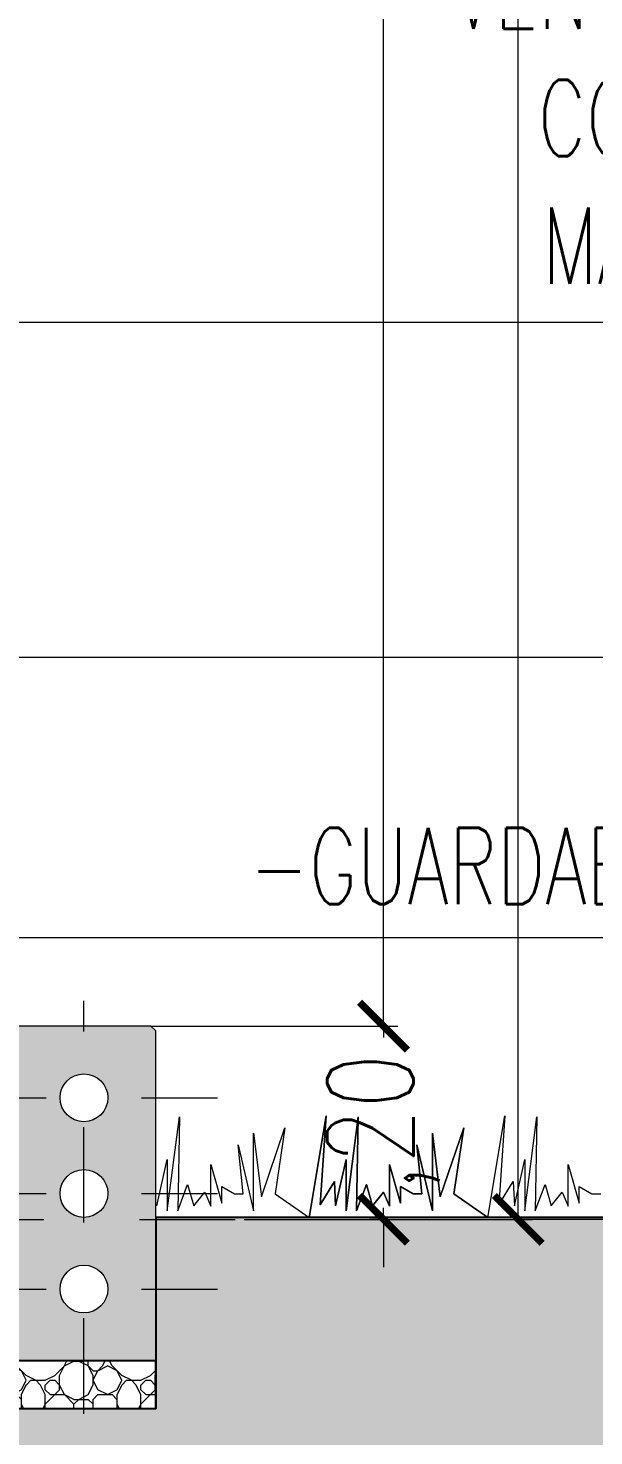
# Model space of a CAD drawing. Header units: millimetres. Extents: x 216 to 447, y 57 to 97.
# Drawn here: x 442.817 to 443.409, y 58.207 to 59.679 of the extents above; entities that cross this region are included whole.
import ezdxf

# ---------------------------------------------------------------- set-up
doc = ezdxf.new("R2010")
doc.units = ezdxf.units.MM
doc.header["$LTSCALE"] = 0.5
doc.set_wipeout_variables(frame=1)
doc.header["$PDMODE"] = 35
doc.linetypes.add('DASHDOT2', pattern=[12.7, 6.35, -3.175, 0, -3.175])
doc.linetypes.add('HIDDEN', pattern=[0.375, 0.25, -0.125])
for name, color, linetype, lineweight in [('A-COTAS', 7, 'Continuous', 9), ('A-EJES', 7, 'DASHDOT2', 9), ('A-PLAN-1', 2, 'Continuous', 35), ('A-PLAN-2', 5, 'Continuous', 18), ('A-PLAN-ACHU2', 146, 'Continuous', 0), ('A-PLAN-ACHU3', 250, 'Continuous', 0), ('A-PROY', 6, 'HIDDEN', 18), ('A-TEXT-FLEC', 4, 'Continuous', 9), ('A-TEXT-NOTA', 105, 'Continuous', 9), ('A-VEGETACION', 87, 'Continuous', 9), ('U-TEXT-FLE', 130, 'Continuous', 20)]:
    doc.layers.add(name, color=color, linetype=linetype, lineweight=lineweight)
doc.layers.add('BORRADOR', color=3, linetype='Continuous', plot=False)
doc.styles.add('Cotas', font='romans.shx', dxfattribs={"width": 0.75})
doc.styles.add('Detalles', font='romans.shx', dxfattribs={"width": 0.7})
doc.dimstyles.new("1-25'", dxfattribs={"dimtxt": 0.075, "dimasz": 0.05, "dimexe": 0.015, "dimexo": 0, "dimgap": 0.02, "dimtad": 0, "dimzin": 4, "dimtxsty": 'Cotas', "dimblk": 'ARCHTICK', "dimcen": 0.09, "dimclrd": 142, "dimclre": 2, "dimclrt": 2, "dimadec": 0, "dimazin": 0, "dimtfac": 1, "dimtmove": 0, "dimatfit": 3, "dimfxl": 0.1, "dimlwd": 13, "dimlwe": 9, "dimarcsym": 2})

# ---------------------------------------------------------------- blocks, each defined once
blk = doc.blocks.new('bordillo A-81')
at = {"layer": 'A-PLAN-2'}
blk.add_lwpolyline([(0, 0), (0.1499999999941792, 0), (0.1499999999941792, 0.3950000000145519), (0.1449999999895226, 0.4000000000192085), (0.005000000004656613, 0.4000000000046566), (0, 0.395)], close=True, dxfattribs=at)
blk.add_wipeout([(0, 2.7755575615628914e-17), (0.14999999999417923, 2.7755575615628914e-17), (0.14999999999417923, 0.39500000001455193), (0.14499999998952262, 0.40000000001920843), (0.005000000004656585, 0.4000000000046565), (0, 0.395)]).dxf.layer = 'A-PLAN-2'
at = {"layer": 'A-PLAN-ACHU2', "linetype": 'Continuous'}
h = blk.add_hatch(dxfattribs=at)
h.set_pattern_fill('STONES', color=256, scale=0.1, pattern_type=2)
h.set_pattern_definition([(0, (0.06999999999999999, 0), (0, 0.1), [0.005000000000000001, -0.015, 0.005000000000000001, -0.07500000000000001]), (0, (0.095, 0.01), (0, 0.1), [0.005000000000000001, -0.095]), (0, (0.04500000000000001, 0.02), (0, 0.1), [0.01, -0.09000000000000001]), (0, (0.02, 0.025), (0, 0.1), [0.015, -0.085]), (0, (0.06999999999999999, 0.03), (0, 0.1), [0.01, -0.01, 0.015, -0.065]), (0, (0.065, 0.04500000000000001), (0, 0.1), [0.015, -0.085]), (0, (0.04000000000000001, 0.05), (0, 0.1), [0.015, -0.035, 0.015, -0.035]), (0, (0.02, 0.065), (0, 0.1), [0.015, -0.005000000000000001, 0.005000000000000001, -0.07500000000000001]), (0, (0.085, 0.07500000000000001), (0, 0.1), [0.005000000000000001, -0.095]), (0, (0.065, 0.085), (0, 0.1), [0.01, -0.09000000000000001]), (90, (0, 0.09000000000000001), (-0.1, 6.123233995736766e-18), [0.01, -0.09000000000000001]), (90, (0.01, 0.02), (-0.1, 6.123233995736766e-18), [0.005000000000000001, -0.01, 0.015, -0.06999999999999999]), (90, (0.035, 0.03), (-0.1, 6.123233995736766e-18), [0.02, -0.005000000000000001, 0.005000000000000001, -0.06999999999999999]), (90, (0.05, 0.05500000000000001), (-0.1, 6.123233995736766e-18), [0.015, -0.085]), (90, (0.05500000000000001, 0.01), (-0.1, 6.123233995736766e-18), [0.01, -0.09000000000000001]), (90, (0.06, 0.09000000000000001), (-0.1, 6.123233995736766e-18), [0.01, -0.09000000000000001]), (90, (0.065, 0.03), (-0.1, 6.123233995736766e-18), [0.01, -0.05, 0.005000000000000001, -0.035]), (90, (0.08000000000000002, 0.08000000000000002), (-0.1, 6.123233995736766e-18), [0.005000000000000001, -0.005000000000000001, 0.005000000000000001, -0.085]), (90, (0.085, 0.035), (-0.1, 6.123233995736766e-18), [0.01, -0.015, 0.01, -0.065]), (90, (0.09000000000000001, 0.01), (-0.1, 6.123233995736766e-18), [0.01, -0.09000000000000001]), (45, (0.005000000000000001, 0.01), (1.110223024625157e-17, 0.1000000000019025), [0.0141421, -0.02828427, 0.0212132, -0.07778178620000001]), (45, (0, 0.01), (1.110223024625157e-17, 0.1000000000019025), [0.01414213562, -0.1272792206]), (45, (0.05500000000000001, 0.02), (1.110223024625157e-17, 0.1000000000019025), [0.01414213562, -0.1272792206]), (45, (0.04500000000000001, 0.06999999999999999), (1.110223024625157e-17, 0.1000000000019025), [0.01414213562, -0.1272792206]), (45, (0.09000000000000001, 0.02), (1.110223024625157e-17, 0.1000000000019025), [0.01414213562, -0.1272792206]), (45, (0.005000000000000001, 0.03), (1.110223024625157e-17, 0.1000000000019025), [0.007071067812000001, -0.1343502884]), (45, (0.015, 0.06), (1.110223024625157e-17, 0.1000000000019025), [0.007071067812000001, -0.1343502884]), (45, (0.025, 0.025), (1.110223024625157e-17, 0.1000000000019025), [0.007071067812000001, -0.1343502884]), (45, (0.035, 0.06), (1.110223024625157e-17, 0.1000000000019025), [0.007071067812000001, -0.1343502884]), (45, (0.065, 0.04000000000000001), (1.110223024625157e-17, 0.1000000000019025), [0.007071067812000001, -0.1343502884]), (45, (0.065, 0.095), (1.110223024625157e-17, 0.1000000000019025), [0.007071067812000001, -0.1343502884]), (45, (0.07500000000000001, 0.085), (1.110223024625157e-17, 0.1000000000019025), [0.007071067812000001, -0.1343502884]), (45, (0.08000000000000002, 0.03), (1.110223024625157e-17, 0.1000000000019025), [0.007071067812000001, -0.1343502884]), (45, (0.085, 0.005000000000000001), (1.110223024625157e-17, 0.1000000000019025), [0.007071067812000001, -0.1343502884]), (45, (0.085, 0.04500000000000001), (1.110223024625157e-17, 0.1000000000019025), [0.007071067812000001, -0.1343502884]), (45, (0.085, 0.095), (1.110223024625157e-17, 0.1000000000019025), [0.007071067812000001, -0.1343502884]), (45, (0.09000000000000001, 0.07500000000000001), (1.110223024625157e-17, 0.1000000000019025), [0.007071067812000001, -0.1343502884]), (135, (0.06999999999999999, 0.085), (-0.1000000000019025, 1.110223024625157e-17), [0.007071067812000001, -0.1343502884]), (135, (0.08000000000000002, 0.095), (-0.1000000000019025, 1.110223024625157e-17), [0.007071067812000001, -0.1343502884]), (135, (0.085, 0.07500000000000001), (-0.1000000000019025, 1.110223024625157e-17), [0.007071067812000001, -0.1343502884]), (135, (0.1, 0.095), (-0.1000000000019025, 1.110223024625157e-17), [0.007071067812000001, -0.1343502884]), (135, (0.05, 0.06), (-0.1000000000019025, 1.110223024625157e-17), [0.007071067812000001, -0.1343502884]), (135, (0.04000000000000001, 0.05), (-0.1000000000019025, 1.110223024625157e-17), [0.007071067812000001, -0.1343502884]), (135, (0.01, 0.025), (-0.1000000000019025, 1.110223024625157e-17), [0.007071067812000001, -0.1343502884]), (135, (0.02, 0.025), (-0.1000000000019025, 1.110223024625157e-17), [0.007071067812000001, -0.1343502884]), (135, (0.03, 0.06), (-0.1000000000019025, 1.110223024625157e-17), [0.007071067812000001, -0.1343502884]), (135, (0.01, 0.04500000000000001), (-0.1000000000019025, 1.110223024625157e-17), [0.007071067812000001, -0.1343502884]), (135, (0.06999999999999999, 0.03), (-0.1000000000019025, 1.110223024625157e-17), [0.007071067812000001, -0.1343502884]), (135, (0.085, 0.04000000000000001), (-0.1000000000019025, 1.110223024625157e-17), [0.007071067812000001, -0.1343502884]), (135, (0.09000000000000001, 0.02), (-0.1000000000019025, 1.110223024625157e-17), [0.007071067812000001, -0.1343502884]), (135, (0.09000000000000001, 0.03), (-0.1000000000019025, 1.110223024625157e-17), [0.007071067812000001, -0.1343502884]), (135, (0.095, 0.01), (-0.1000000000019025, 1.110223024625157e-17), [0.007071067812000001, -0.1343502884]), (135, (0.015, 0.06999999999999999), (-0.1000000000019025, 1.110223024625157e-17), [0.01414213562, -0.1272792206]), (135, (0.065, 0.04000000000000001), (-0.1000000000019025, 1.110223024625157e-17), [0.01414213562, -0.1272792206]), (135, (0.06, 0.005000000000000001), (-0.1000000000019025, 1.110223024625157e-17), [0.03535533906, -0.1060660172]), (26.56505119999999, (0, 0.05), (0.1000000000000094, 4.000644815427279e-11), [0.01118, -0.2124267978]), (26.56505119999999, (0.015, 0.02), (0.1000000000000094, 4.000644815427279e-11), [0.01118, -0.2124267978]), (26.56505119999999, (0.035, 0.065), (0.1000000000000094, 4.000644815427279e-11), [0.01118, -0.2124267978]), (26.56505119999999, (0.07500000000000001, 0), (0.1000000000000094, 4.000644815427279e-11), [0.01118, -0.2124267978]), (26.56505119999999, (0.06, 0.025), (0.1000000000000094, 4.000644815427279e-11), [0.01118, -0.2124267978]), (26.56505119999999, (0.06999999999999999, 0.04500000000000001), (0.1000000000000094, 4.000644815427279e-11), [0.01118, -0.2124267978]), (26.56505119999999, (0.05500000000000001, 0.08000000000000002), (0.1000000000000094, 4.000644815427279e-11), [0.01118, -0.2124267978]), (26.56505119999999, (0.09000000000000001, 0.07500000000000001), (0.1000000000000094, 4.000644815427279e-11), [0.01118, -0.2124267978]), (63.43494880000001, (0.01, 0.05), (4.000644815427279e-11, 0.1000000000000094), [0.01118, -0.2124267978]), (63.43494880000001, (0.01, 0.05500000000000001), (4.000644815427279e-11, 0.1000000000000094), [0.01118, -0.2124267978]), (63.43494880000001, (0.05, 0.06999999999999999), (4.000644815427279e-11, 0.1000000000000094), [0.02236, -0.2012467977]), (63.43494880000001, (0.085, 0.065), (4.000644815427279e-11, 0.1000000000000094), [0.01118, -0.2124267978]), (63.43494880000001, (0.08000000000000002, 0.05), (4.000644815427279e-11, 0.1000000000000094), [0.01118, -0.2124267978]), (63.43494880000001, (0.03, 0.03), (4.000644815427279e-11, 0.1000000000000094), [0.01118, -0.2124267978]), (63.43494880000001, (0.08000000000000002, 0.085), (4.000644815427279e-11, 0.1000000000000094), [0.01118, -0.2124267978]), (63.43494880000001, (0.095, 0.08000000000000002), (4.000644815427279e-11, 0.1000000000000094), [0.01118, -0.2124267978]), (116.5650512, (0.005000000000000001, 0.08000000000000002), (-4.000648146096353e-11, 0.1000000000000094), [0.01118, -0.2124267978]), (116.5650512, (0.06, 0), (-4.000648146096353e-11, 0.1000000000000094), [0.01118, -0.2124267978]), (116.5650512, (0.015, 0.065), (-4.000648146096353e-11, 0.1000000000000094), [0.01118, -0.2124267978]), (116.5650512, (0.09000000000000001, 0.05500000000000001), (-4.000648146096353e-11, 0.1000000000000094), [0.01118, -0.2124267978]), (116.5650512, (0.05500000000000001, 0.05), (-4.000648146096353e-11, 0.1000000000000094), [0.01118, -0.2124267978]), (116.5650512, (0.085, 0.06999999999999999), (-4.000648146096353e-11, 0.1000000000000094), [0.01118, -0.2124267978]), (116.5650512, (0.035, 0.05), (-4.000648146096353e-11, 0.1000000000000094), [0.01118, -0.2124267978]), (116.5650512, (0.015, 0.03), (-4.000648146096353e-11, 0.1000000000000094), [0.01118, -0.2124267978]), (153.4349488, (0.01, 0.07500000000000001), (-0.1000000000000094, 4.000645925650304e-11), [0.01118, -0.2124267978]), (153.4349488, (0.04500000000000001, 0.02), (-0.1000000000000094, 4.000645925650304e-11), [0.01118, -0.2124267978]), (153.4349488, (0.025, 0.065), (-0.1000000000000094, 4.000645925650304e-11), [0.01118, -0.2124267978]), (153.4349488, (0.085, 0.025), (-0.1000000000000094, 4.000645925650304e-11), [0.01118, -0.2124267978]), (153.4349488, (0.06999999999999999, 0), (-0.1000000000000094, 4.000645925650304e-11), [0.01118, -0.2124267978]), (153.4349488, (0.08000000000000002, 0.08000000000000002), (-0.1000000000000094, 4.000645925650304e-11), [0.01118, -0.2124267978]), (153.4349488, (0.065, 0.04500000000000001), (-0.1000000000000094, 4.000645925650304e-11), [0.01118, -0.2124267978]), (153.4349488, (0.01, 0.07500000000000001), (-0.1000000000000094, 4.000645925650304e-11), [0.01118, -0.2124267978]), (153.4349488, (0.1, 0.05), (-0.1000000000000094, 4.000645925650304e-11), [0.01118, -0.2124267978]), (243.4349488, (0.005000000000000001, 0.01), (-4.000642039869718e-11, -0.1000000000000094), [0.01118, -0.2124267978])])
h.paths.add_polyline_path([(0, 0), (0.1499999999941792, 0), (0.1499999999941792, 0.05000000002793967), (0, 0.05000000002793967)])
at = {"layer": 'A-PLAN-ACHU3', "linetype": 'Continuous'}
h = blk.add_hatch(color=252, dxfattribs=at)
h.dxf.hatch_style = 1
h.paths.add_polyline_path([(0.1499999999941792, 0.3950000000145519), (0.1450000000040745, 0.4000000000046566), (0.005000000004656627, 0.4000000000046566), (2.775557561562891e-17, 0.395), (0, 0.05000000002793964), (0.1499999999941792, 0.05000000002793967)])
h.paths.add_polyline_path([(0.1000000000116411, 0.2250000000308501, -1), (0.05000000001164109, 0.2250000000308501, -1)], flags=16)
h.paths.add_polyline_path([(0.05000000001164109, 0.325000000007567, -1), (0.1000000000116411, 0.325000000007567, -1)], flags=16)
h.paths.add_polyline_path([(0.1000000000116411, 0.1250000000541331, -1), (0.05000000001164109, 0.1250000000541331, -1)], flags=16)
at = {"layer": 'A-EJES', "color": 250, "ltscale": 0.01}
for p, q in [((0.07500000001164131, -0.005532471055630594), (0.07500000001164131, 0.4262510597723304)), ((-0.06466802408976968, 0.325000000007567), (0.2146680241130523, 0.325000000007567)), ((-0.06466802408976968, 0.2250000000308501), (0.2146680241130523, 0.2250000000308501)), ((-0.06466802408976968, 0.1250000000541331), (0.2146680241130523, 0.1250000000541331))]:
    blk.add_line(p, q, dxfattribs=at)
at = {"layer": 'A-PLAN-2'}
blk.add_lwpolyline([(0.1499999999941792, 0.3950000000145519), (0.1450000000040745, 0.4000000000046566), (0.005000000004656599, 0.4000000000046566), (1.387778780781446e-17, 0.395), (0, 0.05000000002793964), (0.1499999999941792, 0.05000000002793964)], close=True, dxfattribs=at)
at = {"layer": 'BORRADOR', "linetype": 'Continuous'}
blk.add_lwpolyline([(0, 0), (0.1499999999941792, 0), (0.1499999999941792, 0.05000000002793967), (0, 0.05000000002793967)], close=True, dxfattribs=at)
at = {"layer": 'U-TEXT-FLE'}
for centre in [(0.07500000001164109, 0.325000000007567), (0.07500000001164109, 0.2250000000308501), (0.07500000001164109, 0.1250000000541331)]:
    blk.add_circle(centre, 0.025, dxfattribs=at)
blk = doc.blocks.new('*U675')
at = {"layer": 'A-TEXT-FLEC'}
blk.add_lwpolyline([(3.561975394937889, 0), (0, 0), (0, 0.1370235189529012)], dxfattribs=at)
blk = doc.blocks.new('_ArchTick')
at = {"color": 0, "linetype": 'ByBlock', "const_width": 0.15}
blk.add_lwpolyline([(-0.5, -0.5), (0.5, 0.5)], dxfattribs=at)
blk = doc.blocks.new('*D711')
at = {"layer": 'A-COTAS', "color": 2, "linetype": 'DASHDOT2', "lineweight": 9, "transparency": 16777216}
for p, q in [((443.0405115754634, 61.6354253764523), (443.2035797338154, 61.6354253764523)), ((442.9455096274387, 58.63542537646663), (443.2035797338154, 58.63542537646663))]:
    blk.add_line(p, q, dxfattribs=at)
at = {"layer": 'A-COTAS', "color": 142, "linetype": 'Continuous', "lineweight": 13, "transparency": 16777216}
for p, q in [((443.1885797338155, 61.6354253764523), (443.1885797338155, 60.25828251931661)), ((443.1885797338155, 58.63542537646663), (443.1885797338155, 60.01256823360232))]:
    blk.add_line(p, q, dxfattribs=at)
at = {"layer": 'DEFPOINTS', "color": 0, "transparency": 16777216}
for p in [(443.0405115754634, 61.6354253764523), (442.9455096274387, 58.63542537646663), (443.1885797338155, 58.63542537646663)]:
    blk.add_point(p, dxfattribs=at)
at = {"layer": 'A-COTAS', "color": 142, "lineweight": 13, "transparency": 16777216, "xscale": 0.05, "yscale": 0.05, "zscale": 0.05}
for p, rotation in [((443.1885797338155, 61.6354253764523), 90), ((443.1885797338155, 58.63542537646663), 270)]:
    blk.add_blockref('_ArchTick', p, dxfattribs=dict(at, rotation=rotation))
at = {"layer": 'A-COTAS', "color": 2, "transparency": 16777216, "insert": (443.1885797338155, 60.13542537645954), "char_height": 0.09, "attachment_point": 5, "rotation": 90, "style": 'Cotas'}
blk.add_mtext('3,00', dxfattribs=at)
blk = doc.blocks.new('*D712')
at = {"layer": 'A-COTAS', "color": 142, "linetype": 'Continuous', "lineweight": 13, "transparency": 16777216}
for p, q in [((443.1885797338155, 58.63542537646665), (443.1885797338155, 58.68542537646665)), ((443.1885797338155, 58.63542537646665), (443.1885797338155, 58.62348098689674)), ((443.1885797338155, 58.43332231161255), (443.1885797338155, 58.44526670118245)), ((443.1885797338155, 58.43332231161255), (443.1885797338155, 58.38332231161255))]:
    blk.add_line(p, q, dxfattribs=at)
at = {"layer": 'A-COTAS', "color": 2, "linetype": 'DASHDOT2', "lineweight": 9, "transparency": 16777216}
for p, q in [((442.9455096274387, 58.63542537646665), (443.2035797338154, 58.63542537646665)), ((443.1907356151683, 58.43332231161255), (443.1735797338155, 58.43332231161255))]:
    blk.add_line(p, q, dxfattribs=at)
at = {"layer": 'DEFPOINTS', "color": 0, "transparency": 16777216}
for p in [(442.9455096274387, 58.63542537646665), (443.1885797338155, 58.43332231161255), (443.1907356151683, 58.43332231161255)]:
    blk.add_point(p, dxfattribs=at)
at = {"layer": 'A-COTAS', "color": 142, "lineweight": 13, "transparency": 16777216, "xscale": 0.05, "yscale": 0.05, "zscale": 0.05}
for p, rotation in [((443.1885797338155, 58.63542537646665), 270), ((443.1885797338155, 58.43332231161255), 90)]:
    blk.add_blockref('_ArchTick', p, dxfattribs=dict(at, rotation=rotation))
at = {"layer": 'A-COTAS', "color": 2, "transparency": 16777216, "insert": (443.1885797338155, 58.53437384403967), "char_height": 0.09, "attachment_point": 5, "rotation": 90, "style": 'Cotas'}
blk.add_mtext(',20', dxfattribs=at)
blk = doc.blocks.new('*D713')
at = {"layer": 'A-COTAS', "color": 2, "linetype": 'DASHDOT2', "lineweight": 9, "transparency": 16777216}
for p, q in [((443.0405115754634, 62.47542542519636), (443.3445088578434, 62.47542542519636)), ((443.0429531681125, 58.4332330470495), (443.3445088578434, 58.4332330470495))]:
    blk.add_line(p, q, dxfattribs=at)
at = {"layer": 'A-COTAS', "color": 142, "linetype": 'Continuous', "lineweight": 13, "transparency": 16777216}
for p, q in [((443.3295088578434, 62.47542542519636), (443.3295088578434, 60.57879352183722)), ((443.3295088578434, 58.4332330470495), (443.3295088578434, 60.32986495040864))]:
    blk.add_line(p, q, dxfattribs=at)
at = {"layer": 'DEFPOINTS', "color": 0, "transparency": 16777216}
for p in [(443.0405115754634, 62.47542542519636), (443.0429531681125, 58.4332330470495), (443.3295088578434, 58.4332330470495)]:
    blk.add_point(p, dxfattribs=at)
at = {"layer": 'A-COTAS', "color": 142, "lineweight": 13, "transparency": 16777216, "xscale": 0.05, "yscale": 0.05, "zscale": 0.05}
for p, rotation in [((443.3295088578434, 62.47542542519636), 90), ((443.3295088578434, 58.4332330470495), 270)]:
    blk.add_blockref('_ArchTick', p, dxfattribs=dict(at, rotation=rotation))
at = {"layer": 'A-COTAS', "color": 2, "transparency": 16777216, "insert": (443.3295088578434, 60.454329236123), "char_height": 0.09, "attachment_point": 5, "rotation": 90, "style": 'Cotas'}
blk.add_mtext('4,04', dxfattribs=at)
blk = doc.blocks.new('*U759')
at = {"layer": 'A-TEXT-FLEC'}
blk.add_lwpolyline([(3.978466536426112, 0), (0, 0), (0, 0.1370235189529012)], dxfattribs=at)

msp = doc.modelspace()

# ---------------------------------------------------------------- hatches: boundary and pattern name
at = {"layer": 'A-PLAN-ACHU3'}
h = msp.add_hatch(dxfattribs=at)
h.set_pattern_fill('AR-PARQ1', color=256, scale=0.001, angle=45)
h.set_pattern_definition([(135, (-2414.348867395641, -998.3185894768499), (-0.4310522938113194, 2.775557561562891e-17), [0.3048, -0.3048]), (135, (-2414.312946371157, -998.2826684523656), (-0.4310522938113194, 2.775557561562891e-17), [0.3048, -0.3048]), (135, (-2414.277025346672, -998.2467474278814), (-0.4310522938113194, 2.775557561562891e-17), [0.3048, -0.3048]), (135, (-2414.241104322188, -998.210826403397), (-0.4310522938113194, 2.775557561562891e-17), [0.3048, -0.3048]), (135, (-2414.205183297704, -998.1749053789127), (-0.4310522938113194, 2.775557561562891e-17), [0.3048, -0.3048]), (135, (-2414.169262273219, -998.1389843544284), (-0.4310522938113194, 2.775557561562891e-17), [0.3048, -0.3048]), (135, (-2414.133341248735, -998.1030633299442), (-0.4310522938113194, 2.775557561562891e-17), [0.3048, -0.3048]), (45, (-2414.564393542546, -998.1030633299442), (0.4310522938113194, -2.775557561562891e-17), [0.3048, -0.3048]), (45, (-2414.600314567031, -998.0671423054599), (0.4310522938113194, -2.775557561562891e-17), [0.3048, -0.3048]), (45, (-2414.636235591515, -998.0312212809756), (0.4310522938113194, -2.775557561562891e-17), [0.3048, -0.3048]), (45, (-2414.672156615999, -997.9953002564914), (0.4310522938113194, -2.775557561562891e-17), [0.3048, -0.3048]), (45, (-2414.708077640484, -997.9593792320071), (0.4310522938113194, -2.775557561562891e-17), [0.3048, -0.3048]), (45, (-2414.743998664968, -997.9234582075228), (0.4310522938113194, -2.775557561562891e-17), [0.3048, -0.3048]), (45, (-2414.779919689452, -997.8875371830386), (0.4310522938113194, -2.775557561562891e-17), [0.3048, -0.3048])])
h.paths.add_polyline_path([(432.2405114454377, 58.43542537645203), (430.5929952010042, 58.43542537645203), (431.613952994036, 57.95087429870114), (434.4175590178024, 57.70496744471302), (436.5237907281621, 57.87343376006152), (439.5845874281563, 57.92965697132263), (440.8558748729542, 57.72549770400451), (442.7170098021734, 57.78885875977608), (443.8461348653937, 58.43542537645203), (442.9505096274434, 58.43542537645203), (442.9505096274434, 58.23542537644744), (442.8005096274492, 58.2354253764729), (442.8005096274492, 58.33542537647782), (432.3905114454319, 58.3329253764548), (432.3905114454319, 58.23542537644744), (432.2405114454377, 58.23542537644744)])

# ---------------------------------------------------------------- linework, layer by layer
at = {"layer": 'A-VEGETACION', "color": 85, "true_color": 0x5f9a4c}
msp.add_lwpolyline([(443.297823396048, 58.43542537645203), (443.2621811135464, 58.46015331623153), (443.2725282054284, 58.52908410684836), (443.2478124519535, 58.45670728798109), (443.2397693125308, 58.5233402394972), (443.2397693125308, 58.44234761960274), (443.2236692375632, 58.5112769494192), (443.2288427835042, 58.46015331623153), (443.2196476678523, 58.46015331623198), (443.2064309824887, 58.46762092810854), (443.2064309824887, 58.45038932605507), (443.1949319143773, 58.490597858314), (443.1949319143773, 58.44694183700381), (443.188606392207, 58.46187706075784), (443.1771142221573, 58.4475173923795), (443.170788699987, 58.46991876720972), (443.160441608105, 58.4423476196032), (443.162166123419, 58.54057184155113), (443.14952197714, 58.4423476196032), (443.14952197714, 58.49576763109076), (443.1386023461741, 58.44751739237995), (443.1374503699449, 58.47279070088575), (443.1225091692672, 58.44866558153012), (443.1285587689877, 58.54154619544829), (443.1109588359836, 58.43542537645203), (443.1285587689877, 58.54154619544829), (443.1225091692672, 58.44866558153012), (443.1374503699449, 58.47279070088575), (443.1386023461741, 58.44751739237995), (443.14952197714, 58.49576763109076), (443.14952197714, 58.4423476196032), (443.162166123419, 58.54057184155113), (443.160441608105, 58.4423476196032), (443.170788699987, 58.46991876720972), (443.1771142221573, 58.4475173923795), (443.188606392207, 58.46187706075784), (443.1949319143773, 58.44694183700381), (443.1949319143773, 58.490597858314), (443.2064309824887, 58.45038932605507), (443.2064309824887, 58.46762092810854), (443.2196476678523, 58.46015331623198), (443.2288427835042, 58.46015331623153), (443.2236692375632, 58.5112769494192), (443.2397693125308, 58.44234761960274), (443.2397693125308, 58.5233402394972), (443.2478124519535, 58.45670728798109), (443.2725282054284, 58.52908410684836), (443.2621811135464, 58.46015331623153), (443.297823396048, 58.43542537645203), (443.315423329052, 58.54154619544829), (443.3093737293307, 58.44866558152967), (443.3243149300092, 58.47279070088484), (443.3254669062376, 58.4475173923795), (443.3363865372044, 58.49576763109076), (443.3363865372044, 58.4423476196032), (443.3490306834833, 58.54057184155113), (443.3473061681684, 58.4423476196032), (443.3576532600514, 58.46991876720926), (443.3639787822208, 58.4475173923795), (443.3754709522714, 58.46187706075739), (443.3817964744408, 58.44694183700381), (443.3817964744417, 58.490597858314), (443.3932955425521, 58.45038932605462), (443.393295542553, 58.46762092810854), (443.4065122279167, 58.46015331623153), (443.4157073435686, 58.46015331623153)], dxfattribs=at)
at = {"layer": 'BORRADOR'}
msp.add_lwpolyline([(432.2405114454377, 58.43542537645203), (430.5929952010042, 58.43542537645203), (431.613952994036, 57.95087429870114), (434.4175590178024, 57.70496744471302), (436.5237907281621, 57.87343376006152), (439.5845874281563, 57.92965697132263), (440.8558748729542, 57.72549770400451), (442.7170098021734, 57.78885875977608), (443.8461348653937, 58.43542537645203), (442.9505096274434, 58.43542537645203), (442.9505096274434, 58.23542537644744), (442.8005096274492, 58.2354253764729), (442.8005096274492, 58.33542537647782), (432.3905114454319, 58.3329253764548), (432.3905114454319, 58.23542537644744), (432.2405114454377, 58.23542537644744)], close=True, dxfattribs=at)

# ---------------------------------------------------------------- block references
at = {"layer": 'A-TEXT-FLEC', "xscale": -1}
for name, p in [('*U675', (445.4189041023083, 59.37154758801853)), ('*U675', (445.4189041023083, 59.02107184996021)), ('*U759', (445.4189041023083, 58.72811203382116))]:
    msp.add_blockref(name, p, dxfattribs=at)

# ---------------------------------------------------------------- texts
at = {"layer": 'A-TEXT-NOTA', "char_height": 0.08, "attachment_point": 9, "style": 'Detalles'}
for s, insert, width in [('-VENTANA CON MARCO EN ALUMINIO, CUERPO SUPERIOR  CON TRAVESAÑOZ EN TUBO CUADRADO DE 1"x1" CON MALLA. CUERPO INFERIOR CON VIDRIO DE SEGURIDAD.', (445.3924099552569, 59.41156217872231), 2.437222762670627), ('-GUARDAESCOBAS EN VINILO COLOR TONO  PASTEL h=0.10m', (445.3930456107796, 58.76279571613554), 2.420515917444488)]:
    msp.add_mtext(s, dxfattribs=dict(at, insert=insert, width=width))

# ---------------------------------------------------------------- dimensions: what is measured, and where the dimension line sits
at = {"layer": 'A-COTAS'}
dim = msp.add_linear_dim(base=(443.3295088578434, 58.4332330470495), p1=(443.0405115754634, 62.47542542519636), p2=(443.0429531681125, 58.4332330470495), angle=90, dimstyle="1-25'", override={"dimtxt": 0.09}, dxfattribs=at)
dim.commit()
dim.dimension.update_dxf_attribs({"geometry": '*D713', "text_midpoint": (443.3295088578434, 60.454329236123)})

# ---------------------------------------------------------------- next in the draw order: block references
at = {"layer": 'A-PLAN-1', "linetype": 'Continuous'}
msp.add_blockref('bordillo A-81', (442.8005096274492, 58.23542537644744), dxfattribs=at)

# ---------------------------------------------------------------- next in the draw order: linework, layer by layer
at = {"layer": 'A-PROY', "ltscale": 0.5}
msp.add_lwpolyline([(442.5335873924519, 58.4329253764547), (446.6724763836414, 58.43542537645226)], dxfattribs=at)
at = {"layer": 'A-VEGETACION', "color": 85, "true_color": 0x5f9a4c}
msp.add_lwpolyline([(442.9517377861098, 58.4475173923795), (442.9626574170757, 58.49576763109076), (442.9626574170757, 58.44234761960365), (442.9753015633546, 58.54057184155113), (442.9735770480406, 58.4423476196032), (442.9839241399227, 58.46991876720972), (442.990249662093, 58.4475173923795), (443.0017418321427, 58.46187706075784), (443.008067354313, 58.44694183700381), (443.008067354313, 58.490597858314), (443.0195664224243, 58.45038932605462), (443.0195664224243, 58.46762092810854), (443.032783107788, 58.46015331623198), (443.0419782234399, 58.46015331623198), (443.0368046774988, 58.5112769494192), (443.0529047524665, 58.44234761960274), (443.0529047524665, 58.5233402394972), (443.0609478918891, 58.45670728798063), (443.0856636453641, 58.5290841068479), (443.075316553482, 58.46015331623153), (443.1109588359836, 58.43542537645203)], dxfattribs=at)

# ---------------------------------------------------------------- next in the draw order: dimensions: what is measured, and where the dimension line sits
at = {"layer": 'A-COTAS'}
for base, p1, p2, picture, middle in [((443.1885797338155, 58.63542537646663), (443.0405115754634, 61.6354253764523), (442.9455096274387, 58.63542537646663), '*D711', (443.1885797338155, 60.13542537645954)), ((443.1885797338155, 58.43332231161255), (442.9455096274387, 58.63542537646665), (443.1907356151683, 58.43332231161255), '*D712', (443.1885797338155, 58.53437384403967))]:
    dim = msp.add_linear_dim(base=base, p1=p1, p2=p2, angle=90, dimstyle="1-25'", override={"dimtxt": 0.09}, dxfattribs=at)
    dim.commit()
    dim.dimension.update_dxf_attribs({"geometry": picture, "text_midpoint": middle})

doc.saveas('drawing.dxf')
